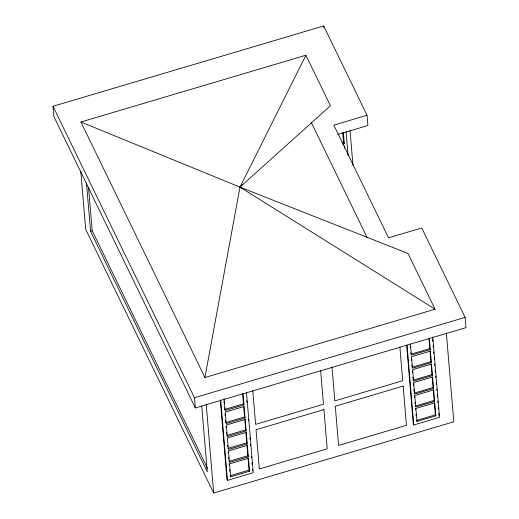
<?xml version="1.0" encoding="UTF-8"?>
<svg xmlns="http://www.w3.org/2000/svg" width="519" height="519" viewBox="0 0 519 519"><rect width="100%" height="100%" fill="white"/><g stroke="black" fill="none" stroke-linecap="round" stroke-linejoin="round"><path stroke-width="0.78" d="M204.927 377.514L239.986 187.132L305.912 55.228L330.434 105.753L239.986 187.132L80.919 121.997L204.927 377.514L435.071 309.214L408.005 253.447L239.986 187.132L242.133 184.732M367.03 115.27L333.84 125.124L388.543 237.832L421.733 227.977L465.128 317.388L465.991 327.638L195.326 407.96L53.872 116.522L53.009 106.278L323.674 25.95L367.03 115.27L367.893 125.52L337.785 134.453M80.919 121.997L305.912 55.228M341.917 142.42L343.474 141.953L342.683 132.52M342.754 144.146L344.311 143.685L343.39 132.676M201.742 405.91L207.269 471.752L90.533 231.247L92.181 230.754L88.535 187.398M195.326 407.96L194.463 397.716L465.128 317.388M225.343 409.251L243.469 403.873L242.6 393.473M428.934 338.174L429.803 348.573L410.925 354.179L410.789 352.576M429.336 338.349L430.277 349.546L411.392 355.152L410.451 343.948M243.048 393.739L243.988 404.937L225.103 410.542L224.098 398.54M225.681 422.537L244.566 416.932L243.729 406.98M412.021 367.238L430.9 361.633L430.004 350.915M245.085 417.996L226.2 423.601L225.233 412.118L244.118 406.513L245.085 417.996L244.566 416.932M431.373 362.606L412.488 368.211L411.528 356.728L430.407 351.123L431.373 362.606L430.9 361.633M226.771 435.473L245.656 429.868L244.754 419.151M413.105 380.174L431.99 374.569L431.088 363.851M432.463 375.542L413.578 381.147L412.611 369.664L431.497 364.059L432.463 375.542L431.99 374.569M246.168 430.932L227.29 436.537L226.323 425.055L245.208 419.449L246.168 430.932L245.656 429.868M227.854 448.41L246.739 442.811L245.837 432.087M414.194 393.11L433.073 387.511L432.178 376.794M433.547 388.478L414.662 394.083L413.701 382.6L432.58 376.995L433.547 388.478L433.073 387.511M247.258 443.875L228.373 449.473L227.406 437.991L246.291 432.385L247.258 443.875L246.739 442.811M228.944 461.352L247.829 455.747L246.927 445.03M415.278 406.053L434.163 400.447L433.261 389.73M434.63 401.421L415.751 407.019L414.785 395.536L433.67 389.931L434.63 401.421L434.163 400.447M248.342 456.811L229.456 462.416L228.496 450.927L247.375 445.328L248.342 456.811L247.829 455.747M248.011 457.959L249.036 470.136L230.151 475.741L230.67 476.805L249.548 471.2L248.465 458.264L229.58 463.869L230.67 476.805M434.345 402.66L435.37 414.837L416.485 420.442L416.958 421.415L435.843 415.81L434.753 402.874L415.875 408.472L416.958 421.415M406.656 345.057L413.286 424.01L413.76 424.983L439.535 417.334L432.768 336.766M220.322 400.357L226.952 479.309L227.465 480.373L253.24 472.725L246.544 392.961M80.808 171.199L85.693 229.372L213.666 493.05L453.801 421.785L446.34 332.913M242.84 188.669L239.986 187.132L435.071 309.214M343.474 141.953L344.311 143.685M429.803 348.573L430.277 349.546M311.192 122.283L367.011 237.287M435.37 414.837L435.843 415.81M243.469 403.873L243.988 404.937M249.036 470.136L249.548 471.2M53.009 106.278L194.463 397.716M92.181 230.754L207.496 468.352M432.567 339.017L432.768 341.437M433.106 345.466L433.242 347.075M433.65 351.908L433.78 353.523M434.124 357.546L434.254 359.161M434.663 363.994L434.799 365.603M435.201 370.443L435.337 372.052M435.675 376.08L435.811 377.689M436.22 382.522L436.356 384.138M436.758 388.971L436.894 390.58M437.232 394.609L437.439 397.029M437.776 401.057L437.913 402.666M438.315 407.499L438.451 409.115M438.789 413.143L438.99 415.557M410.25 346.179L410.386 347.782M411.314 358.817L411.444 360.348M411.827 364.941L411.956 366.472M412.333 370.988L412.462 372.519M412.852 377.112L413.04 379.408M413.358 383.158L413.552 385.455M413.87 389.282L414.065 391.579M414.441 396.101L414.571 397.632M414.96 402.225L415.083 403.756M415.466 408.265L415.589 409.789M415.979 414.35L416.102 415.875M407.058 345.219L413.76 424.983M399.889 347.101L402.712 380.725L334.839 400.869L332.017 367.244M350.053 130.529L352.972 165.269M346.082 131.69L348.106 155.778M344.486 145.8L344.687 148.155M323.674 25.95L323.811 27.526M320.645 370.618L323.467 404.243L255.595 424.386L252.772 390.762M246.772 400.765L246.908 402.374M248.329 419.294L248.465 420.903M249.886 437.822L250.022 439.437M250.424 444.27L250.56 445.879M251.443 456.357L251.572 457.966M251.981 462.799L252.117 464.414M252.519 469.247L252.656 470.856M223.916 401.479L224.052 403.075M224.455 407.876L224.584 409.478M224.974 414.117L225.103 415.648M225.493 420.241L225.622 421.772M225.999 426.287L226.128 427.818M226.511 432.411L226.641 433.942M227.601 445.347L227.731 446.878M228.107 451.394L228.237 452.925M228.62 457.524L228.749 459.056M229.132 463.564L229.255 465.089M229.638 469.65L229.768 471.174M220.698 399.805L227.465 480.373M206.205 404.178L213.666 493.05M86.491 183.064L90.533 231.247M323.914 409.595L256.042 429.732L259.338 468.962L327.21 448.818L323.914 409.595M403.159 386.078L335.287 406.215L338.583 445.438L406.455 425.301L403.159 386.078"/></g></svg>
